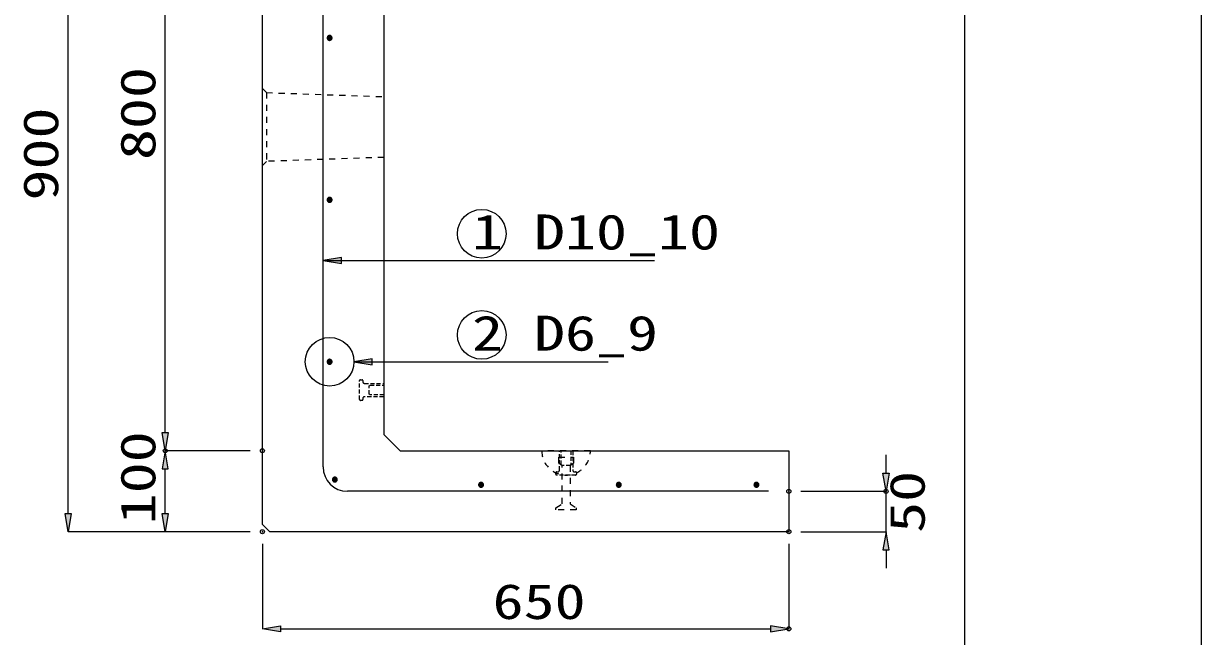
# Model space of a CAD drawing. Units: millimetres, scale not verified. Extents: x 0 to 6300, y 0 to 4455.
# Drawn here: x 4846 to 6300, y 748 to 1505 of the extents above; entities that cross this region are included whole.
import ezdxf
from ezdxf.enums import TextEntityAlignment as Align

# ---------------------------------------------------------------- set-up
doc = ezdxf.new("R2010")
doc.units = ezdxf.units.MM
doc.header["$LTSCALE"] = 10
doc.header["$PDMODE"] = 32
doc.header["$PDSIZE"] = 5
doc.linetypes.add('USER1', pattern=[1.5, 0.75, -0.75])
doc.linetypes.add('USER3', pattern=[0.75, 0.5, -0.25])
for name, color, linetype, lineweight in [('0_11', 7, 'USER1', 13), ('Defpoints_2', 7, 'Continuous', 13), ('S-1', 2, 'USER1', 13), ('S-2', 3, 'Continuous', 13), ('S-4', 4, 'USER3', 13), ('S-Dim', 1, 'Continuous', 13), ('TTL-FRAM', 3, 'Continuous', 13)]:
    doc.layers.add(name, color=color, linetype=linetype, lineweight=lineweight)
doc.styles.add('ＭＳ ゴシック', font='')
doc.styles.get('ＭＳ ゴシック').set_extended_font_data('MS Gothic')

msp = doc.modelspace()

# ---------------------------------------------------------------- hatches: boundary and pattern name
at = {"layer": 'S-2'}
for points in [[(5226.5, 1487.5), (5226.48, 1487.88), (5226.41, 1488.25), (5226.29, 1488.6), (5226.13, 1488.95), (5225.93, 1489.26), (5225.69, 1489.55), (5225.41, 1489.81), (5225.11, 1490.03), (5224.78, 1490.21), (5224.43, 1490.35), (5224.06, 1490.45), (5223.69, 1490.49), (5223.31, 1490.49), (5222.94, 1490.45), (5222.57, 1490.35), (5222.22, 1490.21), (5221.89, 1490.03), (5221.59, 1489.81), (5221.31, 1489.55), (5221.07, 1489.26), (5220.87, 1488.95), (5220.71, 1488.6), (5220.59, 1488.25), (5220.52, 1487.88), (5220.5, 1487.5), (5223.5, 1487.5)], [(5220.5, 1487.5), (5220.52, 1487.12), (5220.59, 1486.75), (5220.71, 1486.4), (5220.87, 1486.05), (5221.07, 1485.74), (5221.31, 1485.45), (5221.59, 1485.19), (5221.89, 1484.97), (5222.22, 1484.79), (5222.57, 1484.65), (5222.94, 1484.55), (5223.31, 1484.51), (5223.69, 1484.51), (5224.06, 1484.55), (5224.43, 1484.65), (5224.78, 1484.79), (5225.11, 1484.97), (5225.41, 1485.19), (5225.69, 1485.45), (5225.93, 1485.74), (5226.13, 1486.05), (5226.29, 1486.4), (5226.41, 1486.75), (5226.48, 1487.12), (5226.5, 1487.5), (5223.5, 1487.5)], [(5226.5, 1287.5), (5226.48, 1287.88), (5226.41, 1288.25), (5226.29, 1288.6), (5226.13, 1288.95), (5225.93, 1289.26), (5225.69, 1289.55), (5225.41, 1289.81), (5225.11, 1290.03), (5224.78, 1290.21), (5224.43, 1290.35), (5224.06, 1290.45), (5223.69, 1290.49), (5223.31, 1290.49), (5222.94, 1290.45), (5222.57, 1290.35), (5222.22, 1290.21), (5221.89, 1290.03), (5221.59, 1289.81), (5221.31, 1289.55), (5221.07, 1289.26), (5220.87, 1288.95), (5220.71, 1288.6), (5220.59, 1288.25), (5220.52, 1287.88), (5220.5, 1287.5), (5223.5, 1287.5)], [(5220.5, 1287.5), (5220.52, 1287.12), (5220.59, 1286.75), (5220.71, 1286.4), (5220.87, 1286.05), (5221.07, 1285.74), (5221.31, 1285.45), (5221.59, 1285.19), (5221.89, 1284.97), (5222.22, 1284.79), (5222.57, 1284.65), (5222.94, 1284.55), (5223.31, 1284.51), (5223.69, 1284.51), (5224.06, 1284.55), (5224.43, 1284.65), (5224.78, 1284.79), (5225.11, 1284.97), (5225.41, 1285.19), (5225.69, 1285.45), (5225.93, 1285.74), (5226.13, 1286.05), (5226.29, 1286.4), (5226.41, 1286.75), (5226.48, 1287.12), (5226.5, 1287.5), (5223.5, 1287.5)], [(5226.5, 1087.5), (5226.48, 1087.88), (5226.41, 1088.25), (5226.29, 1088.6), (5226.13, 1088.95), (5225.93, 1089.26), (5225.69, 1089.55), (5225.41, 1089.81), (5225.11, 1090.03), (5224.78, 1090.21), (5224.43, 1090.35), (5224.06, 1090.45), (5223.69, 1090.49), (5223.31, 1090.49), (5222.94, 1090.45), (5222.57, 1090.35), (5222.22, 1090.21), (5221.89, 1090.03), (5221.59, 1089.81), (5221.31, 1089.55), (5221.07, 1089.26), (5220.87, 1088.95), (5220.71, 1088.6), (5220.59, 1088.25), (5220.52, 1087.88), (5220.5, 1087.5), (5223.5, 1087.5)], [(5220.5, 1087.5), (5220.52, 1087.12), (5220.59, 1086.75), (5220.71, 1086.4), (5220.87, 1086.05), (5221.07, 1085.74), (5221.31, 1085.45), (5221.59, 1085.19), (5221.89, 1084.97), (5222.22, 1084.79), (5222.57, 1084.65), (5222.94, 1084.55), (5223.31, 1084.51), (5223.69, 1084.51), (5224.06, 1084.55), (5224.43, 1084.65), (5224.78, 1084.79), (5225.11, 1084.97), (5225.41, 1085.19), (5225.69, 1085.45), (5225.93, 1085.74), (5226.13, 1086.05), (5226.29, 1086.4), (5226.41, 1086.75), (5226.48, 1087.12), (5226.5, 1087.5), (5223.5, 1087.5)], [(5232.94, 941.94), (5232.92, 942.32), (5232.85, 942.69), (5232.73, 943.05), (5232.57, 943.39), (5232.37, 943.71), (5232.13, 944), (5231.86, 944.26), (5231.55, 944.48), (5231.22, 944.66), (5230.87, 944.8), (5230.51, 944.89), (5230.13, 944.94), (5229.76, 944.94), (5229.38, 944.89), (5229.02, 944.8), (5228.67, 944.66), (5228.34, 944.48), (5228.03, 944.26), (5227.76, 944), (5227.52, 943.71), (5227.31, 943.39), (5227.15, 943.05), (5227.04, 942.69), (5226.97, 942.32), (5226.94, 941.94), (5229.94, 941.94)], [(5226.94, 941.94), (5226.97, 941.57), (5227.04, 941.2), (5227.15, 940.84), (5227.31, 940.5), (5227.52, 940.18), (5227.76, 939.89), (5228.03, 939.63), (5228.34, 939.41), (5228.67, 939.23), (5229.02, 939.09), (5229.38, 939), (5229.76, 938.95), (5230.13, 938.95), (5230.51, 939), (5230.87, 939.09), (5231.22, 939.23), (5231.55, 939.41), (5231.86, 939.63), (5232.13, 939.89), (5232.37, 940.18), (5232.57, 940.5), (5232.73, 940.84), (5232.85, 941.2), (5232.92, 941.57), (5232.94, 941.94), (5229.94, 941.94)], [(5413.5, 935.5), (5413.48, 935.88), (5413.41, 936.25), (5413.29, 936.6), (5413.13, 936.95), (5412.93, 937.26), (5412.69, 937.55), (5412.41, 937.81), (5412.11, 938.03), (5411.78, 938.21), (5411.43, 938.35), (5411.06, 938.45), (5410.69, 938.49), (5410.31, 938.49), (5409.94, 938.45), (5409.57, 938.35), (5409.22, 938.21), (5408.89, 938.03), (5408.59, 937.81), (5408.31, 937.55), (5408.07, 937.26), (5407.87, 936.95), (5407.71, 936.6), (5407.59, 936.25), (5407.52, 935.88), (5407.5, 935.5), (5410.5, 935.5)], [(5407.5, 935.5), (5407.52, 935.12), (5407.59, 934.75), (5407.71, 934.4), (5407.87, 934.05), (5408.07, 933.74), (5408.31, 933.45), (5408.59, 933.19), (5408.89, 932.97), (5409.22, 932.79), (5409.57, 932.65), (5409.94, 932.55), (5410.31, 932.51), (5410.69, 932.51), (5411.06, 932.55), (5411.43, 932.65), (5411.78, 932.79), (5412.11, 932.97), (5412.41, 933.19), (5412.69, 933.45), (5412.93, 933.74), (5413.13, 934.05), (5413.29, 934.4), (5413.41, 934.75), (5413.48, 935.12), (5413.5, 935.5), (5410.5, 935.5)], [(5583.5, 935.5), (5583.48, 935.88), (5583.41, 936.25), (5583.29, 936.6), (5583.13, 936.95), (5582.93, 937.26), (5582.69, 937.55), (5582.41, 937.81), (5582.11, 938.03), (5581.78, 938.21), (5581.43, 938.35), (5581.06, 938.45), (5580.69, 938.49), (5580.31, 938.49), (5579.94, 938.45), (5579.57, 938.35), (5579.22, 938.21), (5578.89, 938.03), (5578.59, 937.81), (5578.31, 937.55), (5578.07, 937.26), (5577.87, 936.95), (5577.71, 936.6), (5577.59, 936.25), (5577.52, 935.88), (5577.5, 935.5), (5580.5, 935.5)], [(5577.5, 935.5), (5577.52, 935.12), (5577.59, 934.75), (5577.71, 934.4), (5577.87, 934.05), (5578.07, 933.74), (5578.31, 933.45), (5578.59, 933.19), (5578.89, 932.97), (5579.22, 932.79), (5579.57, 932.65), (5579.94, 932.55), (5580.31, 932.51), (5580.69, 932.51), (5581.06, 932.55), (5581.43, 932.65), (5581.78, 932.79), (5582.11, 932.97), (5582.41, 933.19), (5582.69, 933.45), (5582.93, 933.74), (5583.13, 934.05), (5583.29, 934.4), (5583.41, 934.75), (5583.48, 935.12), (5583.5, 935.5), (5580.5, 935.5)], [(5753.5, 935.5), (5753.48, 935.88), (5753.41, 936.25), (5753.29, 936.6), (5753.13, 936.95), (5752.93, 937.26), (5752.69, 937.55), (5752.41, 937.81), (5752.11, 938.03), (5751.78, 938.21), (5751.43, 938.35), (5751.06, 938.45), (5750.69, 938.49), (5750.31, 938.49), (5749.94, 938.45), (5749.57, 938.35), (5749.22, 938.21), (5748.89, 938.03), (5748.59, 937.81), (5748.31, 937.55), (5748.07, 937.26), (5747.87, 936.95), (5747.71, 936.6), (5747.59, 936.25), (5747.52, 935.88), (5747.5, 935.5), (5750.5, 935.5)], [(5747.5, 935.5), (5747.52, 935.12), (5747.59, 934.75), (5747.71, 934.4), (5747.87, 934.05), (5748.07, 933.74), (5748.31, 933.45), (5748.59, 933.19), (5748.89, 932.97), (5749.22, 932.79), (5749.57, 932.65), (5749.94, 932.55), (5750.31, 932.51), (5750.69, 932.51), (5751.06, 932.55), (5751.43, 932.65), (5751.78, 932.79), (5752.11, 932.97), (5752.41, 933.19), (5752.69, 933.45), (5752.93, 933.74), (5753.13, 934.05), (5753.29, 934.4), (5753.41, 934.75), (5753.48, 935.12), (5753.5, 935.5), (5750.5, 935.5)]]:
    msp.add_hatch(color=256, dxfattribs=at).paths.add_polyline_path(points)
at = {"layer": 'S-Dim'}
for points in [[(5238, 1208.75), (5238, 1216.25), (5215.5, 1212.5)], [(5276, 1083.75), (5276, 1091.25), (5253.5, 1087.5)], [(5016.75, 1000), (5024.25, 1000), (5020.5, 977.5)], [(5016.75, 955), (5024.25, 955), (5020.5, 977.5)], [(5906.75, 950), (5914.25, 950), (5910.5, 927.5)], [(4896.75, 900), (4904.25, 900), (4900.5, 877.5)], [(5016.75, 900), (5024.25, 900), (5020.5, 877.5)], [(5906.75, 855), (5914.25, 855), (5910.5, 877.5)], [(5163, 761.25), (5163, 753.75), (5140.5, 757.5)], [(5768, 761.25), (5768, 753.75), (5790.5, 757.5)]]:
    msp.add_hatch(color=256, dxfattribs=at).paths.add_polyline_path(points)

# ---------------------------------------------------------------- linework, layer by layer
at = {"layer": '0_11'}
for p, q in [((5140.5, 1425), (5145.5, 1420)), ((5145.5, 1420), (5290.5, 1415)), ((5145.5, 1420), (5145.5, 1335)), ((5290.5, 1340), (5145.5, 1335)), ((5145.5, 1335), (5140.5, 1330))]:
    msp.add_line(p, q, dxfattribs=at)
at = {"layer": 'Defpoints_2'}
msp.add_line((6300, 0), (6300, 4455), dxfattribs=at)
for p in [(5020.5, 977.5), (5140.5, 977.5), (5140.5, 977.5), (5790.5, 927.5), (5910.5, 927.5), (5140.5, 877.5), (5140.5, 877.5), (5140.5, 877.5), (5790.5, 877.5), (5790.5, 877.5), (5790.5, 757.5)]:
    msp.add_point(p, dxfattribs=at)
at = {"layer": 'S-1', "linetype": 'Continuous'}
for p, q in [((5140.5, 886.5), (5140.5, 1772.5)), ((5290.5, 1772.5), (5290.5, 997.5)), ((5290.5, 997.5), (5310.5, 977.5)), ((5310.5, 977.5), (5790.5, 977.5)), ((5483, 977.5), (5548, 977.5)), ((5790.5, 977.5), (5790.5, 877.5)), ((5149.5, 877.5), (5140.5, 886.5)), ((5790.5, 877.5), (5149.5, 877.5))]:
    msp.add_line(p, q, dxfattribs=at)
at = {"layer": 'S-1'}
msp.add_line((5545.5, 977.5), (5485.5, 977.5), dxfattribs=at)
msp.add_arc((5515.5, 977.5), 30, 180, 0, dxfattribs=at)
at = {"layer": 'S-2'}
for p, q in [((5215.5, 957.5), (5215.5, 1752.5)), ((5765.5, 927.5), (5245.5, 927.5))]:
    msp.add_line(p, q, dxfattribs=at)
for points in [[(5226.5, 1487.5), (5226.48, 1487.88), (5226.41, 1488.25), (5226.29, 1488.6), (5226.13, 1488.95), (5225.93, 1489.26), (5225.69, 1489.55), (5225.41, 1489.81), (5225.11, 1490.03), (5224.78, 1490.21), (5224.43, 1490.35), (5224.06, 1490.45), (5223.69, 1490.49), (5223.31, 1490.49), (5222.94, 1490.45), (5222.57, 1490.35), (5222.22, 1490.21), (5221.89, 1490.03), (5221.59, 1489.81), (5221.31, 1489.55), (5221.07, 1489.26), (5220.87, 1488.95), (5220.71, 1488.6), (5220.59, 1488.25), (5220.52, 1487.88), (5220.5, 1487.5), (5223.5, 1487.5)], [(5220.5, 1487.5), (5220.52, 1487.12), (5220.59, 1486.75), (5220.71, 1486.4), (5220.87, 1486.05), (5221.07, 1485.74), (5221.31, 1485.45), (5221.59, 1485.19), (5221.89, 1484.97), (5222.22, 1484.79), (5222.57, 1484.65), (5222.94, 1484.55), (5223.31, 1484.51), (5223.69, 1484.51), (5224.06, 1484.55), (5224.43, 1484.65), (5224.78, 1484.79), (5225.11, 1484.97), (5225.41, 1485.19), (5225.69, 1485.45), (5225.93, 1485.74), (5226.13, 1486.05), (5226.29, 1486.4), (5226.41, 1486.75), (5226.48, 1487.12), (5226.5, 1487.5), (5223.5, 1487.5)], [(5226.5, 1287.5), (5226.48, 1287.88), (5226.41, 1288.25), (5226.29, 1288.6), (5226.13, 1288.95), (5225.93, 1289.26), (5225.69, 1289.55), (5225.41, 1289.81), (5225.11, 1290.03), (5224.78, 1290.21), (5224.43, 1290.35), (5224.06, 1290.45), (5223.69, 1290.49), (5223.31, 1290.49), (5222.94, 1290.45), (5222.57, 1290.35), (5222.22, 1290.21), (5221.89, 1290.03), (5221.59, 1289.81), (5221.31, 1289.55), (5221.07, 1289.26), (5220.87, 1288.95), (5220.71, 1288.6), (5220.59, 1288.25), (5220.52, 1287.88), (5220.5, 1287.5), (5223.5, 1287.5)], [(5220.5, 1287.5), (5220.52, 1287.12), (5220.59, 1286.75), (5220.71, 1286.4), (5220.87, 1286.05), (5221.07, 1285.74), (5221.31, 1285.45), (5221.59, 1285.19), (5221.89, 1284.97), (5222.22, 1284.79), (5222.57, 1284.65), (5222.94, 1284.55), (5223.31, 1284.51), (5223.69, 1284.51), (5224.06, 1284.55), (5224.43, 1284.65), (5224.78, 1284.79), (5225.11, 1284.97), (5225.41, 1285.19), (5225.69, 1285.45), (5225.93, 1285.74), (5226.13, 1286.05), (5226.29, 1286.4), (5226.41, 1286.75), (5226.48, 1287.12), (5226.5, 1287.5), (5223.5, 1287.5)], [(5226.5, 1087.5), (5226.48, 1087.88), (5226.41, 1088.25), (5226.29, 1088.6), (5226.13, 1088.95), (5225.93, 1089.26), (5225.69, 1089.55), (5225.41, 1089.81), (5225.11, 1090.03), (5224.78, 1090.21), (5224.43, 1090.35), (5224.06, 1090.45), (5223.69, 1090.49), (5223.31, 1090.49), (5222.94, 1090.45), (5222.57, 1090.35), (5222.22, 1090.21), (5221.89, 1090.03), (5221.59, 1089.81), (5221.31, 1089.55), (5221.07, 1089.26), (5220.87, 1088.95), (5220.71, 1088.6), (5220.59, 1088.25), (5220.52, 1087.88), (5220.5, 1087.5), (5223.5, 1087.5)], [(5220.5, 1087.5), (5220.52, 1087.12), (5220.59, 1086.75), (5220.71, 1086.4), (5220.87, 1086.05), (5221.07, 1085.74), (5221.31, 1085.45), (5221.59, 1085.19), (5221.89, 1084.97), (5222.22, 1084.79), (5222.57, 1084.65), (5222.94, 1084.55), (5223.31, 1084.51), (5223.69, 1084.51), (5224.06, 1084.55), (5224.43, 1084.65), (5224.78, 1084.79), (5225.11, 1084.97), (5225.41, 1085.19), (5225.69, 1085.45), (5225.93, 1085.74), (5226.13, 1086.05), (5226.29, 1086.4), (5226.41, 1086.75), (5226.48, 1087.12), (5226.5, 1087.5), (5223.5, 1087.5)], [(5232.94, 941.94), (5232.92, 942.32), (5232.85, 942.69), (5232.73, 943.05), (5232.57, 943.39), (5232.37, 943.71), (5232.13, 944), (5231.86, 944.26), (5231.55, 944.48), (5231.22, 944.66), (5230.87, 944.8), (5230.51, 944.89), (5230.13, 944.94), (5229.76, 944.94), (5229.38, 944.89), (5229.02, 944.8), (5228.67, 944.66), (5228.34, 944.48), (5228.03, 944.26), (5227.76, 944), (5227.52, 943.71), (5227.31, 943.39), (5227.15, 943.05), (5227.04, 942.69), (5226.97, 942.32), (5226.94, 941.94), (5229.94, 941.94)], [(5226.94, 941.94), (5226.97, 941.57), (5227.04, 941.2), (5227.15, 940.84), (5227.31, 940.5), (5227.52, 940.18), (5227.76, 939.89), (5228.03, 939.63), (5228.34, 939.41), (5228.67, 939.23), (5229.02, 939.09), (5229.38, 939), (5229.76, 938.95), (5230.13, 938.95), (5230.51, 939), (5230.87, 939.09), (5231.22, 939.23), (5231.55, 939.41), (5231.86, 939.63), (5232.13, 939.89), (5232.37, 940.18), (5232.57, 940.5), (5232.73, 940.84), (5232.85, 941.2), (5232.92, 941.57), (5232.94, 941.94), (5229.94, 941.94)], [(5413.5, 935.5), (5413.48, 935.88), (5413.41, 936.25), (5413.29, 936.6), (5413.13, 936.95), (5412.93, 937.26), (5412.69, 937.55), (5412.41, 937.81), (5412.11, 938.03), (5411.78, 938.21), (5411.43, 938.35), (5411.06, 938.45), (5410.69, 938.49), (5410.31, 938.49), (5409.94, 938.45), (5409.57, 938.35), (5409.22, 938.21), (5408.89, 938.03), (5408.59, 937.81), (5408.31, 937.55), (5408.07, 937.26), (5407.87, 936.95), (5407.71, 936.6), (5407.59, 936.25), (5407.52, 935.88), (5407.5, 935.5), (5410.5, 935.5)], [(5407.5, 935.5), (5407.52, 935.12), (5407.59, 934.75), (5407.71, 934.4), (5407.87, 934.05), (5408.07, 933.74), (5408.31, 933.45), (5408.59, 933.19), (5408.89, 932.97), (5409.22, 932.79), (5409.57, 932.65), (5409.94, 932.55), (5410.31, 932.51), (5410.69, 932.51), (5411.06, 932.55), (5411.43, 932.65), (5411.78, 932.79), (5412.11, 932.97), (5412.41, 933.19), (5412.69, 933.45), (5412.93, 933.74), (5413.13, 934.05), (5413.29, 934.4), (5413.41, 934.75), (5413.48, 935.12), (5413.5, 935.5), (5410.5, 935.5)], [(5583.5, 935.5), (5583.48, 935.88), (5583.41, 936.25), (5583.29, 936.6), (5583.13, 936.95), (5582.93, 937.26), (5582.69, 937.55), (5582.41, 937.81), (5582.11, 938.03), (5581.78, 938.21), (5581.43, 938.35), (5581.06, 938.45), (5580.69, 938.49), (5580.31, 938.49), (5579.94, 938.45), (5579.57, 938.35), (5579.22, 938.21), (5578.89, 938.03), (5578.59, 937.81), (5578.31, 937.55), (5578.07, 937.26), (5577.87, 936.95), (5577.71, 936.6), (5577.59, 936.25), (5577.52, 935.88), (5577.5, 935.5), (5580.5, 935.5)], [(5577.5, 935.5), (5577.52, 935.12), (5577.59, 934.75), (5577.71, 934.4), (5577.87, 934.05), (5578.07, 933.74), (5578.31, 933.45), (5578.59, 933.19), (5578.89, 932.97), (5579.22, 932.79), (5579.57, 932.65), (5579.94, 932.55), (5580.31, 932.51), (5580.69, 932.51), (5581.06, 932.55), (5581.43, 932.65), (5581.78, 932.79), (5582.11, 932.97), (5582.41, 933.19), (5582.69, 933.45), (5582.93, 933.74), (5583.13, 934.05), (5583.29, 934.4), (5583.41, 934.75), (5583.48, 935.12), (5583.5, 935.5), (5580.5, 935.5)], [(5753.5, 935.5), (5753.48, 935.88), (5753.41, 936.25), (5753.29, 936.6), (5753.13, 936.95), (5752.93, 937.26), (5752.69, 937.55), (5752.41, 937.81), (5752.11, 938.03), (5751.78, 938.21), (5751.43, 938.35), (5751.06, 938.45), (5750.69, 938.49), (5750.31, 938.49), (5749.94, 938.45), (5749.57, 938.35), (5749.22, 938.21), (5748.89, 938.03), (5748.59, 937.81), (5748.31, 937.55), (5748.07, 937.26), (5747.87, 936.95), (5747.71, 936.6), (5747.59, 936.25), (5747.52, 935.88), (5747.5, 935.5), (5750.5, 935.5)], [(5747.5, 935.5), (5747.52, 935.12), (5747.59, 934.75), (5747.71, 934.4), (5747.87, 934.05), (5748.07, 933.74), (5748.31, 933.45), (5748.59, 933.19), (5748.89, 932.97), (5749.22, 932.79), (5749.57, 932.65), (5749.94, 932.55), (5750.31, 932.51), (5750.69, 932.51), (5751.06, 932.55), (5751.43, 932.65), (5751.78, 932.79), (5752.11, 932.97), (5752.41, 933.19), (5752.69, 933.45), (5752.93, 933.74), (5753.13, 934.05), (5753.29, 934.4), (5753.41, 934.75), (5753.48, 935.12), (5753.5, 935.5), (5750.5, 935.5)]]:
    msp.add_lwpolyline(points, close=True, dxfattribs=at)
msp.add_arc((5245.5, 957.5), 30, 180, 270, dxfattribs=at)
at = {"layer": 'S-4'}
for p, q in [((5260.5, 1040.75), (5260.5, 1064.25)), ((5261.5, 1065.25), (5263.5, 1065.25)), ((5264.5, 1064.25), (5264.5, 1062.75)), ((5266.5, 1060.75), (5290, 1060.75)), ((5272.5, 1057.55), (5273.45, 1058.5)), ((5272.5, 1047.45), (5272.5, 1057.55)), ((5273.45, 1046.5), (5272.5, 1047.45)), ((5273.45, 1058.5), (5290.5, 1058.5)), ((5290, 1060.75), (5290.5, 1060.25)), ((5290.5, 1060.25), (5290.5, 1044.75)), ((5263.5, 1039.75), (5261.5, 1039.75)), ((5264.5, 1042.25), (5264.5, 1040.75)), ((5290, 1044.25), (5266.5, 1044.25)), ((5290.5, 1046.5), (5273.45, 1046.5)), ((5290.5, 1044.75), (5290, 1044.25)), ((5507.25, 977), (5507.75, 977.5)), ((5507.25, 953.5), (5507.25, 977)), ((5507.75, 977.5), (5523.25, 977.5)), ((5509.5, 960.45), (5509.5, 977.5)), ((5521.5, 977.5), (5521.5, 960.45)), ((5523.25, 977.5), (5523.75, 977)), ((5523.75, 977), (5523.75, 953.5)), ((5510.45, 959.5), (5509.5, 960.45)), ((5521.5, 960.45), (5520.55, 959.5)), ((5502.75, 948.5), (5502.75, 950.5)), ((5503.75, 951.5), (5505.25, 951.5)), ((5527.25, 947.5), (5503.75, 947.5)), ((5520.55, 959.5), (5510.45, 959.5)), ((5525.75, 951.5), (5527.25, 951.5)), ((5528.25, 950.5), (5528.25, 948.5))]:
    msp.add_line(p, q, dxfattribs=at)
at = {"layer": 'S-4', "linetype": 'USER1'}
for p, q in [((5506.5, 962), (5506.5, 969.5)), ((5506.5, 969.5), (5524.5, 969.5)), ((5510.5, 959), (5506.5, 962)), ((5524.5, 962), (5520.5, 959)), ((5524.5, 969.5), (5524.5, 962)), ((5510.5, 912), (5510.5, 959)), ((5520.5, 959), (5520.5, 912)), ((5503, 907), (5510.5, 912)), ((5503, 904.5), (5503, 907)), ((5528, 904.5), (5503, 904.5)), ((5520.5, 912), (5528, 907)), ((5528, 907), (5528, 904.5))]:
    msp.add_line(p, q, dxfattribs=at)
at = {"layer": 'S-4'}
for centre, radius, start, end in [((5261.5, 1064.25), 1, 90, 180), ((5263.5, 1064.25), 1, 0, 90), ((5266.5, 1062.75), 2, 180, 270), ((5261.5, 1040.75), 1, 180, 270), ((5263.5, 1040.75), 1, 270, 0), ((5266.5, 1042.25), 2, 90, 180), ((5503.75, 950.5), 1, 90, 180), ((5503.75, 948.5), 1, 180, 270), ((5505.25, 953.5), 2, 270, 0), ((5525.75, 953.5), 2, 180, 270), ((5527.25, 950.5), 1, 0, 90), ((5527.25, 948.5), 1, 270, 0)]:
    msp.add_arc(centre, radius, start, end, dxfattribs=at)
at = {"layer": 'S-Dim'}
for p, q in [((4900.5, 900), (4900.5, 1755)), ((5020.5, 1000), (5020.5, 1755)), ((5215.5, 1212.5), (5370.5, 1212.5)), ((5370.5, 1212.5), (5380.5, 1212.5)), ((5380.5, 1212.5), (5391.75, 1212.5)), ((5391.75, 1212.5), (5624.85, 1212.5)), ((5253.5, 1087.5), (5370.5, 1087.5)), ((5370.5, 1087.5), (5380.5, 1087.5)), ((5380.5, 1087.5), (5391.75, 1087.5)), ((5391.75, 1087.5), (5567.25, 1087.5)), ((5125.5, 977.5), (5020.5, 977.5)), ((5125.5, 977.5), (5020.5, 977.5)), ((5910.5, 950), (5910.5, 972.5)), ((5020.5, 900), (5020.5, 955)), ((5805.5, 927.5), (5910.5, 927.5)), ((5910.5, 877.5), (5910.5, 927.5)), ((5125.5, 877.5), (4900.5, 877.5)), ((5125.5, 877.5), (5020.5, 877.5)), ((5805.5, 877.5), (5910.5, 877.5)), ((5140.5, 862.5), (5140.5, 757.5)), ((5790.5, 862.5), (5790.5, 757.5)), ((5910.5, 855), (5910.5, 832.5)), ((5163, 757.5), (5768, 757.5))]:
    msp.add_line(p, q, dxfattribs=at)
for points in [[(5238, 1208.75), (5238, 1216.25), (5215.5, 1212.5)], [(5276, 1083.75), (5276, 1091.25), (5253.5, 1087.5)], [(5016.75, 1000), (5024.25, 1000), (5020.5, 977.5)], [(5016.75, 955), (5024.25, 955), (5020.5, 977.5)], [(5906.75, 950), (5914.25, 950), (5910.5, 927.5)], [(4896.75, 900), (4904.25, 900), (4900.5, 877.5)], [(5016.75, 900), (5024.25, 900), (5020.5, 877.5)], [(5906.75, 855), (5914.25, 855), (5910.5, 877.5)], [(5163, 761.25), (5163, 753.75), (5140.5, 757.5)], [(5768, 761.25), (5768, 753.75), (5790.5, 757.5)]]:
    msp.add_lwpolyline(points, close=True, dxfattribs=at)
for centre in [(5411.38, 1245.62), (5411.38, 1120.62), (5223.5, 1087.5)]:
    msp.add_circle(centre, 30, dxfattribs=at)
at = {"layer": 'TTL-FRAM'}
msp.add_line((6007.5, 4132.5), (6007.5, 127.5), dxfattribs=at)

# ---------------------------------------------------------------- texts
at = {"layer": 'S-Dim', "style": 'ＭＳ ゴシック', "width": 1.3}
for s, p in [('800', (5021.33, 1336.7)), ('900', (4901.33, 1286.7)), ('100', (5021.33, 886.7)), ('50', (5971.33, 876.1))]:
    msp.add_text(s, height=43.3, rotation=90, dxfattribs=at).set_placement(p, align=Align.BOTTOM_LEFT)
for s, p in [('1 D10_10', (5399.25, 1213.17)), ('2 D6_9', (5399.25, 1088.17)), ('650', (5424.7, 756.67))]:
    msp.add_text(s, height=43.3, dxfattribs=at).set_placement(p, align=Align.BOTTOM_LEFT)

doc.saveas('drawing.dxf')
